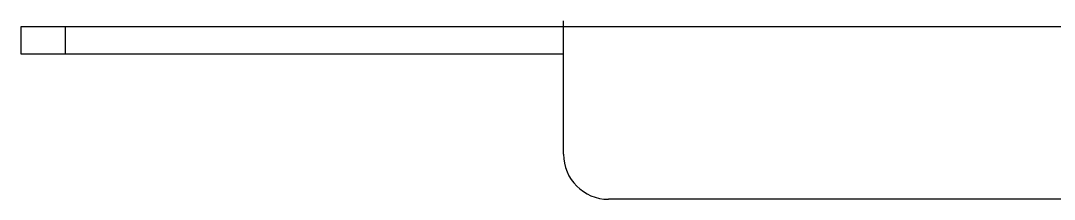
# Model space of a CAD drawing. Header units: inches. Extents: x -2.82 to 2.82, y -1.71 to 1.71.
# Drawn here: x -2.823 to -1.442, y -1.221 to -0.983 of the extents above; entities that cross this region are included whole.
import ezdxf

# ---------------------------------------------------------------- set-up
doc = ezdxf.new("R2010")
doc.units = ezdxf.units.IN
doc.header["$LTSCALE"] = 0.5
doc.header["$MEASUREMENT"] = 0
doc.layers.add('Mounting', color=4, linetype='CONTINUOUS')

msp = doc.modelspace()

# ---------------------------------------------------------------- linework, layer by layer
at = {"layer": 'Mounting', "linetype": 'Continuous', "transparency": 16777216}
for p, q in [((-2.8227, -0.9914), (-2.8227, -1.0274)), ((-0.0977, -0.9914), (-2.8227, -0.9914)), ((-2.7627, -1.0274), (-2.7627, -0.9914)), ((-2.8227, -1.0274), (-2.0977, -1.0274)), ((-0.1577, -1.2214), (-2.0377, -1.2214))]:
    msp.add_line(p, q, dxfattribs=at)
at = {"layer": 'Mounting', "ltscale": 0.5, "transparency": 16777216}
msp.add_line((-2.0977, -1.1614), (-2.0977, -0.9833), dxfattribs=at)
at = {"layer": 'Mounting', "linetype": 'Continuous', "transparency": 16777216}
msp.add_arc((-2.0377, -1.1614), 0.06, 180, 270, dxfattribs=at)

doc.saveas('drawing.dxf')
